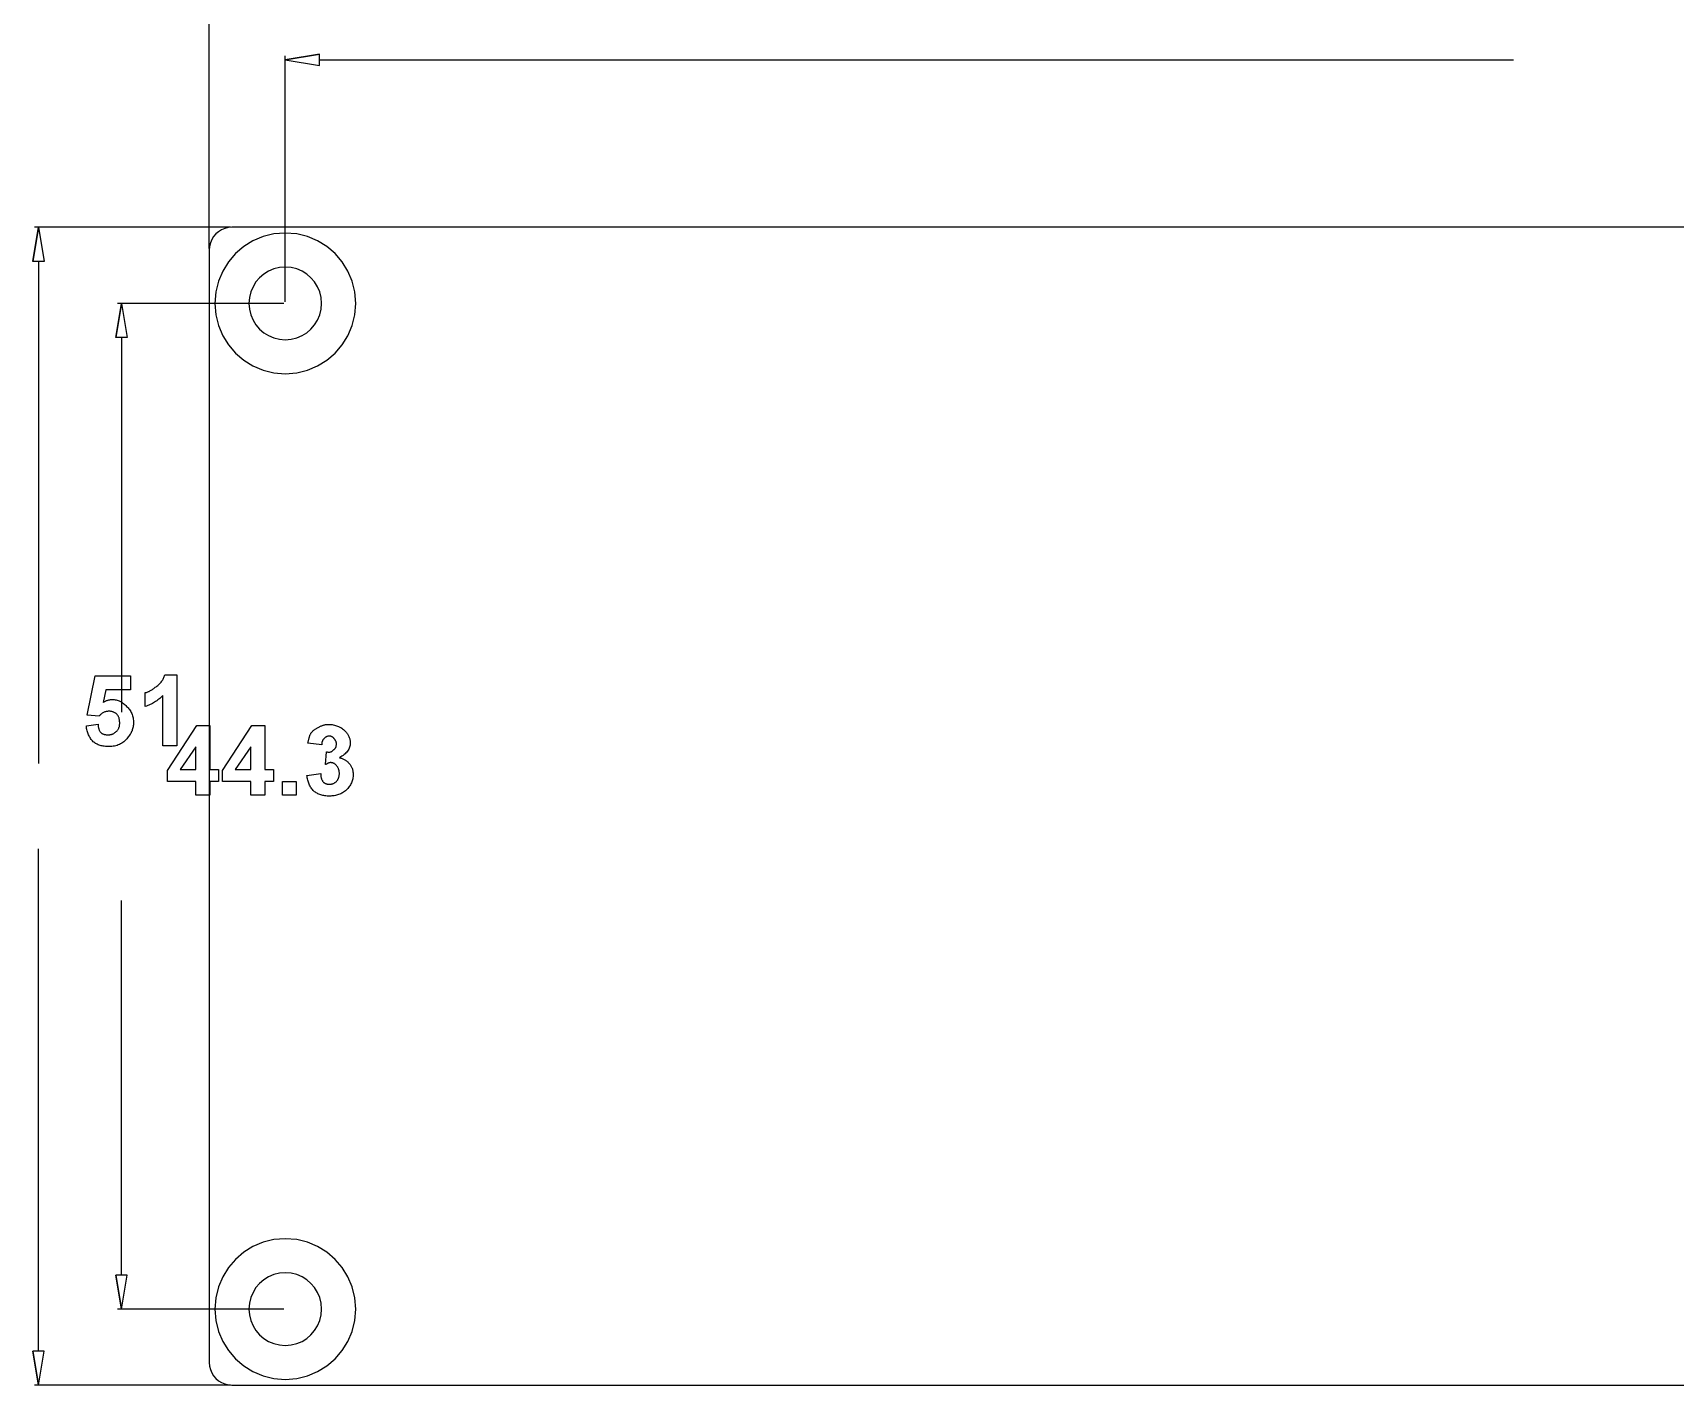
# Model space of a CAD drawing. Extents: x 0 to 21.1, y 0 to 5.7.
# Drawn here: x 14.778 to 17.564, y 1.982 to 4.277 of the extents above; entities that cross this region are included whole.
import ezdxf

# ---------------------------------------------------------------- set-up
doc = ezdxf.new("R2010")
doc.units = 0
doc.header["$MEASUREMENT"] = 0
doc.linetypes.add('AUSGEZOGEN', pattern=[0])
doc.layers.get('0').update_dxf_attribs({"linetype": 'AUSGEZOGEN'})

msp = doc.modelspace()

# ---------------------------------------------------------------- linework, layer by layer
for points in [[(15.077, 3.9105), (15.077, 4.5112)], [(15.2638, 4.2403), (15.2061, 4.2307), (15.2638, 4.2403), (15.2061, 4.2307), (15.2061, 4.2307), (15.2638, 4.2403), (15.2061, 4.2307), (15.2638, 4.2211), (15.2638, 4.2403)], [(15.2061, 3.82), (15.2061, 4.2376)], [(15.2638, 4.2307), (17.2899, 4.2307)], [(14.7777, 3.8889), (14.7873, 3.9467), (14.7777, 3.8889), (14.7873, 3.9467), (14.7873, 3.9467), (14.7777, 3.8889), (14.7873, 3.9467), (14.797, 3.8889), (14.7777, 3.8889)], [(15.1131, 3.9467), (14.7804, 3.9467)], [(15.1155, 3.9467), (15.1093, 3.9461), (15.1034, 3.9447), (15.0978, 3.9424), (15.0928, 3.9392), (15.0883, 3.9354), (15.0845, 3.9309), (15.0813, 3.9258), (15.079, 3.9203), (15.0775, 3.9144), (15.077, 3.9081)], [(15.0867, 3.8176), (15.0882, 3.7982), (15.0927, 3.7799), (15.1, 3.7627), (15.1097, 3.7471), (15.1216, 3.7332), (15.1355, 3.7213), (15.1512, 3.7115), (15.1683, 3.7043), (15.1867, 3.6998), (15.2061, 3.6982), (15.2061, 3.6982), (15.2254, 3.6998), (15.2438, 3.7043), (15.2609, 3.7115), (15.2766, 3.7213), (15.2905, 3.7332), (15.3024, 3.7471), (15.3121, 3.7627), (15.3194, 3.7799), (15.3239, 3.7982), (15.3255, 3.8176), (15.3255, 3.8176), (15.3239, 3.837), (15.3194, 3.8554), (15.3121, 3.8725), (15.3024, 3.8881), (15.2905, 3.9021), (15.2766, 3.914), (15.2609, 3.9237), (15.2438, 3.9309), (15.2254, 3.9355), (15.2061, 3.937), (15.2061, 3.937), (15.1867, 3.9355), (15.1683, 3.9309), (15.1512, 3.9237), (15.1355, 3.914), (15.1216, 3.9021), (15.1097, 3.8881), (15.1, 3.8725), (15.0927, 3.8554), (15.0882, 3.837), (15.0867, 3.8176)], [(19.8533, 3.9467), (15.1155, 3.9467)], [(15.077, 3.9081), (15.077, 2.0208)], [(14.7873, 3.8889), (14.7873, 3.0369)], [(15.1444, 3.8176), (15.1452, 3.8076), (15.1476, 3.7981), (15.1513, 3.7893), (15.1563, 3.7812), (15.1625, 3.774), (15.1697, 3.7679), (15.1777, 3.7629), (15.1866, 3.7591), (15.1961, 3.7568), (15.2061, 3.756), (15.2061, 3.756), (15.2161, 3.7568), (15.2255, 3.7591), (15.2344, 3.7629), (15.2425, 3.7679), (15.2496, 3.774), (15.2558, 3.7812), (15.2608, 3.7893), (15.2645, 3.7981), (15.2669, 3.8076), (15.2677, 3.8176), (15.2677, 3.8176), (15.2669, 3.8276), (15.2645, 3.8371), (15.2608, 3.8459), (15.2558, 3.854), (15.2496, 3.8612), (15.2425, 3.8674), (15.2344, 3.8724), (15.2255, 3.8761), (15.2161, 3.8784), (15.2061, 3.8792), (15.2061, 3.8792), (15.1961, 3.8784), (15.1866, 3.8761), (15.1777, 3.8724), (15.1697, 3.8674), (15.1625, 3.8612), (15.1563, 3.854), (15.1513, 3.8459), (15.1476, 3.8371), (15.1452, 3.8276), (15.1444, 3.8176)], [(14.9187, 3.7598), (14.9284, 3.8176), (14.9187, 3.7598), (14.9284, 3.8176), (14.9284, 3.8176), (14.9187, 3.7598), (14.9284, 3.8176), (14.938, 3.7598), (14.9187, 3.7598)], [(15.2037, 3.8176), (14.9214, 3.8176)], [(14.9284, 3.7598), (14.9284, 3.1242)], [(14.8685, 3.1006), (14.8885, 3.1039), (14.8885, 3.1039), (14.8885, 3.1027), (14.8885, 3.1027), (14.8885, 3.1015), (14.8885, 3.1015), (14.8886, 3.1003), (14.8886, 3.1003), (14.8888, 3.0992), (14.8888, 3.0992), (14.8889, 3.0981), (14.8889, 3.0981), (14.8892, 3.0971), (14.8892, 3.0971), (14.8894, 3.0961), (14.8894, 3.0961), (14.8897, 3.0951), (14.8897, 3.0951), (14.89, 3.0942), (14.89, 3.0942), (14.8904, 3.0933), (14.8904, 3.0933), (14.8908, 3.0925), (14.8908, 3.0925), (14.8913, 3.0917), (14.8913, 3.0917), (14.8918, 3.0909), (14.8918, 3.0909), (14.8923, 3.0902), (14.8923, 3.0902), (14.8928, 3.0895), (14.8928, 3.0895), (14.8935, 3.0889), (14.8935, 3.0889), (14.8941, 3.0885), (14.8941, 3.0885), (14.8947, 3.0881), (14.8947, 3.0881), (14.8954, 3.0878), (14.8954, 3.0878), (14.8961, 3.0874), (14.8961, 3.0874), (14.8967, 3.0871), (14.8967, 3.0871), (14.8974, 3.0869), (14.8974, 3.0869), (14.8981, 3.0866), (14.8981, 3.0866), (14.8989, 3.0864), (14.8989, 3.0864), (14.8996, 3.0862), (14.8996, 3.0862), (14.9004, 3.086), (14.9004, 3.086), (14.9011, 3.0859), (14.9011, 3.0859), (14.9019, 3.0858), (14.9019, 3.0858), (14.9027, 3.0857), (14.9027, 3.0857), (14.9035, 3.0856), (14.9035, 3.0856), (14.9043, 3.0856), (14.9043, 3.0856), (14.9051, 3.0856), (14.9051, 3.0856), (14.9061, 3.0856), (14.9061, 3.0856), (14.9071, 3.0856), (14.9071, 3.0856), (14.9081, 3.0857), (14.9081, 3.0857), (14.9091, 3.0859), (14.9091, 3.0859), (14.91, 3.086), (14.91, 3.086), (14.9109, 3.0863), (14.9109, 3.0863), (14.9118, 3.0865), (14.9118, 3.0865), (14.9126, 3.0868), (14.9126, 3.0868), (14.9134, 3.0871), (14.9134, 3.0871), (14.9142, 3.0875), (14.9142, 3.0875), (14.915, 3.0879), (14.915, 3.0879), (14.9157, 3.0884), (14.9157, 3.0884), (14.9165, 3.0889), (14.9165, 3.0889), (14.9171, 3.0894), (14.9171, 3.0894), (14.9178, 3.09), (14.9178, 3.09), (14.9185, 3.0906), (14.9185, 3.0906), (14.9193, 3.0912), (14.9193, 3.0912), (14.92, 3.0919), (14.92, 3.0919), (14.9207, 3.0926), (14.9207, 3.0926), (14.9214, 3.0934), (14.9214, 3.0934), (14.922, 3.0942), (14.922, 3.0942), (14.9225, 3.095), (14.9225, 3.095), (14.923, 3.0959), (14.923, 3.0959), (14.9235, 3.0968), (14.9235, 3.0968), (14.9238, 3.0978), (14.9238, 3.0978), (14.9242, 3.0988), (14.9242, 3.0988), (14.9245, 3.0998), (14.9245, 3.0998), (14.9247, 3.1009), (14.9247, 3.1009), (14.9249, 3.102), (14.9249, 3.102), (14.925, 3.1031), (14.925, 3.1031), (14.9251, 3.1043), (14.9251, 3.1043), (14.9251, 3.1056), (14.9251, 3.1056), (14.9251, 3.1068), (14.9251, 3.1068), (14.925, 3.108), (14.925, 3.108), (14.9249, 3.1091), (14.9249, 3.1091), (14.9248, 3.1102), (14.9248, 3.1102), (14.9246, 3.1113), (14.9246, 3.1113), (14.9244, 3.1124), (14.9244, 3.1124), (14.9242, 3.1134), (14.9242, 3.1134), (14.9239, 3.1143), (14.9239, 3.1143), (14.9235, 3.1152), (14.9235, 3.1152), (14.9232, 3.1161), (14.9232, 3.1161), (14.9228, 3.1169), (14.9228, 3.1169), (14.9223, 3.1177), (14.9223, 3.1177), (14.9218, 3.1185), (14.9218, 3.1185), (14.9213, 3.1192), (14.9213, 3.1192), (14.9207, 3.1199), (14.9207, 3.1199), (14.9201, 3.1206), (14.9201, 3.1206), (14.9195, 3.1212), (14.9195, 3.1212), (14.9188, 3.1217), (14.9188, 3.1217), (14.9181, 3.1223), (14.9181, 3.1223), (14.9174, 3.1227), (14.9174, 3.1227), (14.9167, 3.1232), (14.9167, 3.1232), (14.9159, 3.1236), (14.9159, 3.1236), (14.9151, 3.124), (14.9151, 3.124), (14.9143, 3.1243), (14.9143, 3.1243), (14.9134, 3.1246), (14.9134, 3.1246), (14.9126, 3.1249), (14.9126, 3.1249), (14.9117, 3.1251), (14.9117, 3.1251), (14.9107, 3.1252), (14.9107, 3.1252), (14.9098, 3.1254), (14.9098, 3.1254), (14.9088, 3.1255), (14.9088, 3.1255), (14.9078, 3.1255), (14.9078, 3.1255), (14.9068, 3.1256), (14.9068, 3.1256), (14.9055, 3.1255), (14.9055, 3.1255), (14.9043, 3.1254), (14.9043, 3.1254), (14.9032, 3.1253), (14.9032, 3.1253), (14.902, 3.125), (14.902, 3.125), (14.9009, 3.1247), (14.9009, 3.1247), (14.8998, 3.1244), (14.8998, 3.1244), (14.8987, 3.124), (14.8987, 3.124), (14.8976, 3.1235), (14.8976, 3.1235), (14.8966, 3.1229), (14.8966, 3.1229), (14.8956, 3.1223), (14.8956, 3.1223), (14.8946, 3.1216), (14.8946, 3.1216), (14.8937, 3.1209), (14.8937, 3.1209), (14.8927, 3.1201), (14.8927, 3.1201), (14.8918, 3.1192), (14.8918, 3.1192), (14.891, 3.1182), (14.891, 3.1182), (14.8901, 3.1172), (14.8901, 3.1172), (14.8701, 3.1189), (14.8701, 3.1189), (14.8835, 3.1856), (14.8835, 3.1856), (14.9435, 3.1856), (14.9435, 3.1856), (14.9435, 3.1622), (14.9435, 3.1622), (14.9018, 3.1622), (14.9018, 3.1622), (14.8968, 3.1406), (14.8968, 3.1406), (14.8978, 3.1412), (14.8978, 3.1412), (14.8988, 3.1417), (14.8988, 3.1417), (14.8999, 3.1423), (14.8999, 3.1423), (14.9008, 3.1427), (14.9008, 3.1427), (14.9018, 3.1432), (14.9018, 3.1432), (14.9028, 3.1436), (14.9028, 3.1436), (14.9038, 3.144), (14.9038, 3.144), (14.9047, 3.1443), (14.9047, 3.1443), (14.9056, 3.1446), (14.9056, 3.1446), (14.9065, 3.1449), (14.9065, 3.1449), (14.9075, 3.1451), (14.9075, 3.1451), (14.9083, 3.1452), (14.9083, 3.1452), (14.9092, 3.1454), (14.9092, 3.1454), (14.9101, 3.1455), (14.9101, 3.1455), (14.9109, 3.1455), (14.9109, 3.1455), (14.9118, 3.1456), (14.9118, 3.1456), (14.9136, 3.1455), (14.9136, 3.1455), (14.9155, 3.1454), (14.9155, 3.1454), (14.9172, 3.1451), (14.9172, 3.1451), (14.919, 3.1448), (14.919, 3.1448), (14.9207, 3.1444), (14.9207, 3.1444), (14.9223, 3.1439), (14.9223, 3.1439), (14.924, 3.1433), (14.924, 3.1433), (14.9255, 3.1426), (14.9255, 3.1426), (14.9271, 3.1419), (14.9271, 3.1419), (14.9286, 3.141), (14.9286, 3.141), (14.93, 3.14), (14.93, 3.14), (14.9315, 3.139), (14.9315, 3.139), (14.9329, 3.1379), (14.9329, 3.1379), (14.9342, 3.1366), (14.9342, 3.1366), (14.9355, 3.1353), (14.9355, 3.1353), (14.9368, 3.1339), (14.9368, 3.1339), (14.9382, 3.1326), (14.9382, 3.1326), (14.9395, 3.1313), (14.9395, 3.1313), (14.9407, 3.1298), (14.9407, 3.1298), (14.9419, 3.1284), (14.9419, 3.1284), (14.9429, 3.1268), (14.9429, 3.1268), (14.9439, 3.1252), (14.9439, 3.1252), (14.9448, 3.1235), (14.9448, 3.1235), (14.9455, 3.1218), (14.9455, 3.1218), (14.9462, 3.12), (14.9462, 3.12), (14.9468, 3.1181), (14.9468, 3.1181), (14.9473, 3.1162), (14.9473, 3.1162), (14.9477, 3.1142), (14.9477, 3.1142), (14.948, 3.1121), (14.948, 3.1121), (14.9483, 3.11), (14.9483, 3.11), (14.9484, 3.1078), (14.9484, 3.1078), (14.9485, 3.1056), (14.9485, 3.1056), (14.9484, 3.1039), (14.9484, 3.1039), (14.9483, 3.1023), (14.9483, 3.1023), (14.9481, 3.1006), (14.9481, 3.1006), (14.9478, 3.099), (14.9478, 3.099), (14.9475, 3.0974), (14.9475, 3.0974), (14.947, 3.0958), (14.947, 3.0958), (14.9465, 3.0942), (14.9465, 3.0942), (14.946, 3.0926), (14.946, 3.0926), (14.9453, 3.0911), (14.9453, 3.0911), (14.9445, 3.0895), (14.9445, 3.0895), (14.9437, 3.088), (14.9437, 3.088), (14.9428, 3.0865), (14.9428, 3.0865), (14.9418, 3.085), (14.9418, 3.085), (14.9408, 3.0835), (14.9408, 3.0835), (14.9397, 3.082), (14.9397, 3.082), (14.9385, 3.0806), (14.9385, 3.0806), (14.937, 3.0787), (14.937, 3.0787), (14.9354, 3.077), (14.9354, 3.077), (14.9338, 3.0755), (14.9338, 3.0755), (14.9321, 3.074), (14.9321, 3.074), (14.9303, 3.0726), (14.9303, 3.0726), (14.9285, 3.0714), (14.9285, 3.0714), (14.9266, 3.0703), (14.9266, 3.0703), (14.9247, 3.0693), (14.9247, 3.0693), (14.9227, 3.0684), (14.9227, 3.0684), (14.9206, 3.0677), (14.9206, 3.0677), (14.9185, 3.067), (14.9185, 3.067), (14.9163, 3.0665), (14.9163, 3.0665), (14.914, 3.0661), (14.914, 3.0661), (14.9117, 3.0658), (14.9117, 3.0658), (14.9093, 3.0656), (14.9093, 3.0656), (14.9068, 3.0656), (14.9068, 3.0656), (14.9047, 3.0656), (14.9047, 3.0656), (14.9027, 3.0657), (14.9027, 3.0657), (14.9008, 3.0659), (14.9008, 3.0659), (14.8989, 3.0661), (14.8989, 3.0661), (14.897, 3.0664), (14.897, 3.0664), (14.8952, 3.0667), (14.8952, 3.0667), (14.8935, 3.0672), (14.8935, 3.0672), (14.8918, 3.0676), (14.8918, 3.0676), (14.8901, 3.0682), (14.8901, 3.0682), (14.8886, 3.0688), (14.8886, 3.0688), (14.887, 3.0695), (14.887, 3.0695), (14.8855, 3.0702), (14.8855, 3.0702), (14.8841, 3.0711), (14.8841, 3.0711), (14.8827, 3.0719), (14.8827, 3.0719), (14.8814, 3.0729), (14.8814, 3.0729), (14.8801, 3.0739), (14.8801, 3.0739), (14.8789, 3.0752), (14.8789, 3.0752), (14.8777, 3.0765), (14.8777, 3.0765), (14.8767, 3.0779), (14.8767, 3.0779), (14.8756, 3.0793), (14.8756, 3.0793), (14.8747, 3.0808), (14.8747, 3.0808), (14.8738, 3.0823), (14.8738, 3.0823), (14.873, 3.0839), (14.873, 3.0839), (14.8722, 3.0856), (14.8722, 3.0856), (14.8715, 3.0873), (14.8715, 3.0873), (14.8709, 3.089), (14.8709, 3.089), (14.8703, 3.0908), (14.8703, 3.0908), (14.8698, 3.0926), (14.8698, 3.0926), (14.8694, 3.0945), (14.8694, 3.0945), (14.869, 3.0965), (14.869, 3.0965), (14.8687, 3.0985), (14.8687, 3.0985), (14.8685, 3.1006), (14.8685, 3.1006), (14.8685, 3.1006)], [(15.0218, 3.0672), (14.9985, 3.0672), (14.9985, 3.0672), (14.9985, 3.1522), (14.9985, 3.1522), (14.9968, 3.1506), (14.9968, 3.1506), (14.9951, 3.149), (14.9951, 3.149), (14.9933, 3.1475), (14.9933, 3.1475), (14.9916, 3.1461), (14.9916, 3.1461), (14.9898, 3.1447), (14.9898, 3.1447), (14.988, 3.1434), (14.988, 3.1434), (14.9861, 3.1422), (14.9861, 3.1422), (14.9843, 3.141), (14.9843, 3.141), (14.9824, 3.1399), (14.9824, 3.1399), (14.9805, 3.1388), (14.9805, 3.1388), (14.9785, 3.1378), (14.9785, 3.1378), (14.9766, 3.1369), (14.9766, 3.1369), (14.9746, 3.1361), (14.9746, 3.1361), (14.9726, 3.1353), (14.9726, 3.1353), (14.9705, 3.1345), (14.9705, 3.1345), (14.9685, 3.1339), (14.9685, 3.1339), (14.9685, 3.1572), (14.9685, 3.1572), (14.9695, 3.1575), (14.9695, 3.1575), (14.9706, 3.1577), (14.9706, 3.1577), (14.9716, 3.1581), (14.9716, 3.1581), (14.9727, 3.1585), (14.9727, 3.1585), (14.9738, 3.1589), (14.9738, 3.1589), (14.9749, 3.1594), (14.9749, 3.1594), (14.9761, 3.16), (14.9761, 3.16), (14.9772, 3.1606), (14.9772, 3.1606), (14.9784, 3.1612), (14.9784, 3.1612), (14.9795, 3.1619), (14.9795, 3.1619), (14.9807, 3.1627), (14.9807, 3.1627), (14.9819, 3.1635), (14.9819, 3.1635), (14.9831, 3.1643), (14.9831, 3.1643), (14.9843, 3.1652), (14.9843, 3.1652), (14.9855, 3.1662), (14.9855, 3.1662), (14.9868, 3.1672), (14.9868, 3.1672), (14.9882, 3.1683), (14.9882, 3.1683), (14.9896, 3.1694), (14.9896, 3.1694), (14.9909, 3.1705), (14.9909, 3.1705), (14.9921, 3.1716), (14.9921, 3.1716), (14.9933, 3.1728), (14.9933, 3.1728), (14.9944, 3.1739), (14.9944, 3.1739), (14.9954, 3.1752), (14.9954, 3.1752), (14.9964, 3.1764), (14.9964, 3.1764), (14.9973, 3.1777), (14.9973, 3.1777), (14.9981, 3.1789), (14.9981, 3.1789), (14.9989, 3.1803), (14.9989, 3.1803), (14.9996, 3.1816), (14.9996, 3.1816), (15.0002, 3.183), (15.0002, 3.183), (15.0008, 3.1844), (15.0008, 3.1844), (15.0013, 3.1858), (15.0013, 3.1858), (15.0018, 3.1872), (15.0018, 3.1872), (15.0218, 3.1872), (15.0218, 3.1872), (15.0218, 3.0672)], [(15.0545, 2.9834), (15.0545, 3.0067), (15.0545, 3.0067), (15.0061, 3.0067), (15.0061, 3.0067), (15.0061, 3.025), (15.0061, 3.025), (15.0561, 3.1017), (15.0561, 3.1017), (15.0778, 3.1017), (15.0778, 3.1017), (15.0778, 3.0267), (15.0778, 3.0267), (15.0928, 3.0267), (15.0928, 3.0267), (15.0928, 3.0067), (15.0928, 3.0067), (15.0778, 3.0067), (15.0778, 3.0067), (15.0778, 2.9834), (15.0778, 2.9834), (15.0545, 2.9834)], [(15.1478, 2.9834), (15.1478, 3.0067), (15.1478, 3.0067), (15.0995, 3.0067), (15.0995, 3.0067), (15.0995, 3.025), (15.0995, 3.025), (15.1495, 3.1017), (15.1495, 3.1017), (15.1711, 3.1017), (15.1711, 3.1017), (15.1711, 3.0267), (15.1711, 3.0267), (15.1861, 3.0267), (15.1861, 3.0267), (15.1861, 3.0067), (15.1861, 3.0067), (15.1711, 3.0067), (15.1711, 3.0067), (15.1711, 2.9834), (15.1711, 2.9834), (15.1478, 2.9834)], [(15.2428, 3.0167), (15.2661, 3.02), (15.2661, 3.02), (15.2662, 3.0188), (15.2662, 3.0188), (15.2662, 3.0176), (15.2662, 3.0176), (15.2663, 3.0165), (15.2663, 3.0165), (15.2665, 3.0154), (15.2665, 3.0154), (15.2666, 3.0143), (15.2666, 3.0143), (15.2668, 3.0132), (15.2668, 3.0132), (15.2671, 3.0122), (15.2671, 3.0122), (15.2674, 3.0113), (15.2674, 3.0113), (15.2677, 3.0104), (15.2677, 3.0104), (15.2681, 3.0095), (15.2681, 3.0095), (15.2685, 3.0087), (15.2685, 3.0087), (15.269, 3.0079), (15.269, 3.0079), (15.2694, 3.0071), (15.2694, 3.0071), (15.27, 3.0064), (15.27, 3.0064), (15.2705, 3.0057), (15.2705, 3.0057), (15.2711, 3.005), (15.2711, 3.005), (15.2716, 3.0046), (15.2716, 3.0046), (15.272, 3.0043), (15.272, 3.0043), (15.2725, 3.0039), (15.2725, 3.0039), (15.273, 3.0036), (15.273, 3.0036), (15.2736, 3.0033), (15.2736, 3.0033), (15.2741, 3.003), (15.2741, 3.003), (15.2747, 3.0028), (15.2747, 3.0028), (15.2753, 3.0025), (15.2753, 3.0025), (15.276, 3.0023), (15.276, 3.0023), (15.2766, 3.0022), (15.2766, 3.0022), (15.2773, 3.002), (15.2773, 3.002), (15.278, 3.0019), (15.278, 3.0019), (15.2788, 3.0018), (15.2788, 3.0018), (15.2795, 3.0018), (15.2795, 3.0018), (15.2803, 3.0017), (15.2803, 3.0017), (15.2811, 3.0017), (15.2811, 3.0017), (15.282, 3.0017), (15.282, 3.0017), (15.2828, 3.0018), (15.2828, 3.0018), (15.2836, 3.0019), (15.2836, 3.0019), (15.2844, 3.002), (15.2844, 3.002), (15.2852, 3.0022), (15.2852, 3.0022), (15.2859, 3.0024), (15.2859, 3.0024), (15.2867, 3.0027), (15.2867, 3.0027), (15.2874, 3.003), (15.2874, 3.003), (15.2881, 3.0033), (15.2881, 3.0033), (15.2888, 3.0037), (15.2888, 3.0037), (15.2895, 3.0041), (15.2895, 3.0041), (15.2902, 3.0045), (15.2902, 3.0045), (15.2909, 3.005), (15.2909, 3.005), (15.2915, 3.0055), (15.2915, 3.0055), (15.2922, 3.0061), (15.2922, 3.0061), (15.2928, 3.0067), (15.2928, 3.0067), (15.2934, 3.0073), (15.2934, 3.0073), (15.294, 3.008), (15.294, 3.008), (15.2945, 3.0087), (15.2945, 3.0087), (15.295, 3.0094), (15.295, 3.0094), (15.2954, 3.0102), (15.2954, 3.0102), (15.2959, 3.0109), (15.2959, 3.0109), (15.2962, 3.0117), (15.2962, 3.0117), (15.2966, 3.0125), (15.2966, 3.0125), (15.2969, 3.0134), (15.2969, 3.0134), (15.2971, 3.0143), (15.2971, 3.0143), (15.2973, 3.0152), (15.2973, 3.0152), (15.2975, 3.0161), (15.2975, 3.0161), (15.2976, 3.017), (15.2976, 3.017), (15.2977, 3.018), (15.2977, 3.018), (15.2978, 3.019), (15.2978, 3.019), (15.2978, 3.02), (15.2978, 3.02), (15.2978, 3.0211), (15.2978, 3.0211), (15.2977, 3.0221), (15.2977, 3.0221), (15.2976, 3.023), (15.2976, 3.023), (15.2975, 3.024), (15.2975, 3.024), (15.2973, 3.0249), (15.2973, 3.0249), (15.2971, 3.0258), (15.2971, 3.0258), (15.2969, 3.0267), (15.2969, 3.0267), (15.2966, 3.0275), (15.2966, 3.0275), (15.2962, 3.0284), (15.2962, 3.0284), (15.2959, 3.0292), (15.2959, 3.0292), (15.2954, 3.0299), (15.2954, 3.0299), (15.295, 3.0307), (15.295, 3.0307), (15.2945, 3.0314), (15.2945, 3.0314), (15.294, 3.0321), (15.294, 3.0321), (15.2934, 3.0327), (15.2934, 3.0327), (15.2928, 3.0334), (15.2928, 3.0334), (15.2924, 3.034), (15.2924, 3.034), (15.2919, 3.0345), (15.2919, 3.0345), (15.2914, 3.0351), (15.2914, 3.0351), (15.2909, 3.0356), (15.2909, 3.0356), (15.2904, 3.036), (15.2904, 3.036), (15.2898, 3.0364), (15.2898, 3.0364), (15.2893, 3.0368), (15.2893, 3.0368), (15.2886, 3.0371), (15.2886, 3.0371), (15.288, 3.0374), (15.288, 3.0374), (15.2873, 3.0377), (15.2873, 3.0377), (15.2867, 3.0379), (15.2867, 3.0379), (15.2859, 3.0381), (15.2859, 3.0381), (15.2852, 3.0382), (15.2852, 3.0382), (15.2844, 3.0383), (15.2844, 3.0383), (15.2836, 3.0384), (15.2836, 3.0384), (15.2828, 3.0384), (15.2828, 3.0384), (15.2824, 3.0384), (15.2824, 3.0384), (15.282, 3.0383), (15.282, 3.0383), (15.2815, 3.0383), (15.2815, 3.0383), (15.281, 3.0382), (15.281, 3.0382), (15.2806, 3.038), (15.2806, 3.038), (15.2801, 3.0379), (15.2801, 3.0379), (15.2796, 3.0377), (15.2796, 3.0377), (15.2791, 3.0375), (15.2791, 3.0375), (15.2785, 3.0373), (15.2785, 3.0373), (15.278, 3.0371), (15.278, 3.0371), (15.2774, 3.0368), (15.2774, 3.0368), (15.2769, 3.0365), (15.2769, 3.0365), (15.2763, 3.0362), (15.2763, 3.0362), (15.2757, 3.0358), (15.2757, 3.0358), (15.2751, 3.0354), (15.2751, 3.0354), (15.2745, 3.035), (15.2745, 3.035), (15.2761, 3.0567), (15.2761, 3.0567), (15.2772, 3.0565), (15.2772, 3.0565), (15.2782, 3.0564), (15.2782, 3.0564), (15.2791, 3.0563), (15.2791, 3.0563), (15.28, 3.0563), (15.28, 3.0563), (15.2809, 3.0563), (15.2809, 3.0563), (15.2817, 3.0564), (15.2817, 3.0564), (15.2825, 3.0565), (15.2825, 3.0565), (15.2832, 3.0567), (15.2832, 3.0567), (15.2839, 3.0569), (15.2839, 3.0569), (15.2846, 3.0572), (15.2846, 3.0572), (15.2852, 3.0576), (15.2852, 3.0576), (15.2858, 3.058), (15.2858, 3.058), (15.2864, 3.0584), (15.2864, 3.0584), (15.2869, 3.0589), (15.2869, 3.0589), (15.2874, 3.0594), (15.2874, 3.0594), (15.2878, 3.06), (15.2878, 3.06), (15.2884, 3.0605), (15.2884, 3.0605), (15.289, 3.0609), (15.289, 3.0609), (15.2895, 3.0614), (15.2895, 3.0614), (15.29, 3.0619), (15.29, 3.0619), (15.2904, 3.0625), (15.2904, 3.0625), (15.2909, 3.063), (15.2909, 3.063), (15.2912, 3.0636), (15.2912, 3.0636), (15.2916, 3.0642), (15.2916, 3.0642), (15.2919, 3.0648), (15.2919, 3.0648), (15.2921, 3.0655), (15.2921, 3.0655), (15.2923, 3.0662), (15.2923, 3.0662), (15.2925, 3.0669), (15.2925, 3.0669), (15.2926, 3.0677), (15.2926, 3.0677), (15.2927, 3.0684), (15.2927, 3.0684), (15.2928, 3.0692), (15.2928, 3.0692), (15.2928, 3.07), (15.2928, 3.07), (15.2928, 3.0707), (15.2928, 3.0707), (15.2928, 3.0713), (15.2928, 3.0713), (15.2927, 3.0719), (15.2927, 3.0719), (15.2926, 3.0724), (15.2926, 3.0724), (15.2925, 3.073), (15.2925, 3.073), (15.2923, 3.0736), (15.2923, 3.0736), (15.2922, 3.0741), (15.2922, 3.0741), (15.292, 3.0746), (15.292, 3.0746), (15.2918, 3.0751), (15.2918, 3.0751), (15.2915, 3.0756), (15.2915, 3.0756), (15.2912, 3.0761), (15.2912, 3.0761), (15.2909, 3.0766), (15.2909, 3.0766), (15.2906, 3.0771), (15.2906, 3.0771), (15.2903, 3.0775), (15.2903, 3.0775), (15.2899, 3.078), (15.2899, 3.078), (15.2895, 3.0784), (15.2895, 3.0784), (15.2891, 3.079), (15.2891, 3.079), (15.2886, 3.0795), (15.2886, 3.0795), (15.2882, 3.0801), (15.2882, 3.0801), (15.2877, 3.0806), (15.2877, 3.0806), (15.2872, 3.081), (15.2872, 3.081), (15.2867, 3.0814), (15.2867, 3.0814), (15.2862, 3.0818), (15.2862, 3.0818), (15.2857, 3.0821), (15.2857, 3.0821), (15.2852, 3.0824), (15.2852, 3.0824), (15.2847, 3.0827), (15.2847, 3.0827), (15.2841, 3.0829), (15.2841, 3.0829), (15.2835, 3.0831), (15.2835, 3.0831), (15.283, 3.0832), (15.283, 3.0832), (15.2824, 3.0833), (15.2824, 3.0833), (15.2818, 3.0834), (15.2818, 3.0834), (15.2811, 3.0834), (15.2811, 3.0834), (15.2803, 3.0834), (15.2803, 3.0834), (15.2795, 3.0833), (15.2795, 3.0833), (15.2788, 3.0832), (15.2788, 3.0832), (15.278, 3.0831), (15.278, 3.0831), (15.2773, 3.0829), (15.2773, 3.0829), (15.2766, 3.0827), (15.2766, 3.0827), (15.276, 3.0824), (15.276, 3.0824), (15.2753, 3.0821), (15.2753, 3.0821), (15.2747, 3.0818), (15.2747, 3.0818), (15.2741, 3.0814), (15.2741, 3.0814), (15.2736, 3.081), (15.2736, 3.081), (15.273, 3.0806), (15.273, 3.0806), (15.2725, 3.0801), (15.2725, 3.0801), (15.272, 3.0795), (15.272, 3.0795), (15.2716, 3.079), (15.2716, 3.079), (15.2711, 3.0784), (15.2711, 3.0784), (15.2707, 3.0779), (15.2707, 3.0779), (15.2704, 3.0775), (15.2704, 3.0775), (15.27, 3.077), (15.27, 3.077), (15.2697, 3.0765), (15.2697, 3.0765), (15.2694, 3.076), (15.2694, 3.076), (15.2691, 3.0754), (15.2691, 3.0754), (15.2689, 3.0748), (15.2689, 3.0748), (15.2686, 3.0742), (15.2686, 3.0742), (15.2685, 3.0736), (15.2685, 3.0736), (15.2683, 3.0729), (15.2683, 3.0729), (15.2681, 3.0722), (15.2681, 3.0722), (15.268, 3.0715), (15.268, 3.0715), (15.2679, 3.0708), (15.2679, 3.0708), (15.2679, 3.07), (15.2679, 3.07), (15.2678, 3.0692), (15.2678, 3.0692), (15.2678, 3.0684), (15.2678, 3.0684), (15.2445, 3.0717), (15.2445, 3.0717), (15.2447, 3.0729), (15.2447, 3.0729), (15.2449, 3.0742), (15.2449, 3.0742), (15.2452, 3.0753), (15.2452, 3.0753), (15.2454, 3.0765), (15.2454, 3.0765), (15.2457, 3.0776), (15.2457, 3.0776), (15.246, 3.0787), (15.246, 3.0787), (15.2463, 3.0798), (15.2463, 3.0798), (15.2466, 3.0809), (15.2466, 3.0809), (15.2469, 3.0819), (15.2469, 3.0819), (15.2472, 3.0829), (15.2472, 3.0829), (15.2476, 3.0839), (15.2476, 3.0839), (15.2479, 3.0848), (15.2479, 3.0848), (15.2483, 3.0858), (15.2483, 3.0858), (15.2487, 3.0867), (15.2487, 3.0867), (15.2491, 3.0875), (15.2491, 3.0875), (15.2495, 3.0884), (15.2495, 3.0884), (15.2501, 3.0892), (15.2501, 3.0892), (15.2508, 3.09), (15.2508, 3.09), (15.2515, 3.0908), (15.2515, 3.0908), (15.2522, 3.0915), (15.2522, 3.0915), (15.2529, 3.0922), (15.2529, 3.0922), (15.2537, 3.0929), (15.2537, 3.0929), (15.2545, 3.0936), (15.2545, 3.0936), (15.2553, 3.0942), (15.2553, 3.0942), (15.2562, 3.0948), (15.2562, 3.0948), (15.257, 3.0954), (15.257, 3.0954), (15.2579, 3.096), (15.2579, 3.096), (15.2589, 3.0965), (15.2589, 3.0965), (15.2598, 3.097), (15.2598, 3.097), (15.2608, 3.0975), (15.2608, 3.0975), (15.2618, 3.0979), (15.2618, 3.0979), (15.2628, 3.0984), (15.2628, 3.0984), (15.2639, 3.099), (15.2639, 3.099), (15.2649, 3.0995), (15.2649, 3.0995), (15.2659, 3.1001), (15.2659, 3.1001), (15.267, 3.1006), (15.267, 3.1006), (15.268, 3.101), (15.268, 3.101), (15.2691, 3.1014), (15.2691, 3.1014), (15.2701, 3.1018), (15.2701, 3.1018), (15.2711, 3.1021), (15.2711, 3.1021), (15.2722, 3.1024), (15.2722, 3.1024), (15.2732, 3.1027), (15.2732, 3.1027), (15.2743, 3.1029), (15.2743, 3.1029), (15.2753, 3.1031), (15.2753, 3.1031), (15.2764, 3.1032), (15.2764, 3.1032), (15.2774, 3.1033), (15.2774, 3.1033), (15.2784, 3.1034), (15.2784, 3.1034), (15.2795, 3.1034), (15.2795, 3.1034), (15.2815, 3.1033), (15.2815, 3.1033), (15.2836, 3.1032), (15.2836, 3.1032), (15.2856, 3.103), (15.2856, 3.103), (15.2875, 3.1026), (15.2875, 3.1026), (15.2894, 3.1022), (15.2894, 3.1022), (15.2913, 3.1017), (15.2913, 3.1017), (15.2931, 3.1011), (15.2931, 3.1011), (15.2949, 3.1005), (15.2949, 3.1005), (15.2966, 3.0997), (15.2966, 3.0997), (15.2984, 3.0988), (15.2984, 3.0988), (15.3, 3.0979), (15.3, 3.0979), (15.3017, 3.0968), (15.3017, 3.0968), (15.3033, 3.0957), (15.3033, 3.0957), (15.3048, 3.0944), (15.3048, 3.0944), (15.3063, 3.0931), (15.3063, 3.0931), (15.3078, 3.0917), (15.3078, 3.0917), (15.3088, 3.0907), (15.3088, 3.0907), (15.3098, 3.0896), (15.3098, 3.0896), (15.3106, 3.0885), (15.3106, 3.0885), (15.3115, 3.0873), (15.3115, 3.0873), (15.3122, 3.0862), (15.3122, 3.0862), (15.3129, 3.085), (15.3129, 3.085), (15.3135, 3.0838), (15.3135, 3.0838), (15.3141, 3.0825), (15.3141, 3.0825), (15.3146, 3.0813), (15.3146, 3.0813), (15.315, 3.08), (15.315, 3.08), (15.3153, 3.0787), (15.3153, 3.0787), (15.3156, 3.0773), (15.3156, 3.0773), (15.3159, 3.076), (15.3159, 3.076), (15.316, 3.0746), (15.316, 3.0746), (15.3161, 3.0732), (15.3161, 3.0732), (15.3161, 3.0717), (15.3161, 3.0717), (15.3161, 3.0699), (15.3161, 3.0699), (15.3159, 3.068), (15.3159, 3.068), (15.3155, 3.0663), (15.3155, 3.0663), (15.315, 3.0645), (15.315, 3.0645), (15.3144, 3.0628), (15.3144, 3.0628), (15.3136, 3.0612), (15.3136, 3.0612), (15.3126, 3.0595), (15.3126, 3.0595), (15.3116, 3.058), (15.3116, 3.058), (15.3103, 3.0564), (15.3103, 3.0564), (15.309, 3.0549), (15.309, 3.0549), (15.3075, 3.0534), (15.3075, 3.0534), (15.3058, 3.052), (15.3058, 3.052), (15.304, 3.0506), (15.304, 3.0506), (15.3021, 3.0493), (15.3021, 3.0493), (15.3, 3.048), (15.3, 3.048), (15.2978, 3.0467), (15.2978, 3.0467), (15.2991, 3.0465), (15.2991, 3.0465), (15.3003, 3.0462), (15.3003, 3.0462), (15.3014, 3.0458), (15.3014, 3.0458), (15.3026, 3.0455), (15.3026, 3.0455), (15.3037, 3.045), (15.3037, 3.045), (15.3048, 3.0445), (15.3048, 3.0445), (15.3059, 3.044), (15.3059, 3.044), (15.307, 3.0434), (15.307, 3.0434), (15.308, 3.0427), (15.308, 3.0427), (15.309, 3.042), (15.309, 3.042), (15.31, 3.0413), (15.31, 3.0413), (15.3109, 3.0405), (15.3109, 3.0405), (15.3119, 3.0396), (15.3119, 3.0396), (15.3128, 3.0387), (15.3128, 3.0387), (15.3136, 3.0377), (15.3136, 3.0377), (15.3145, 3.0367), (15.3145, 3.0367), (15.3153, 3.0359), (15.3153, 3.0359), (15.316, 3.035), (15.316, 3.035), (15.3167, 3.034), (15.3167, 3.034), (15.3174, 3.0331), (15.3174, 3.0331), (15.318, 3.0321), (15.318, 3.0321), (15.3185, 3.031), (15.3185, 3.031), (15.319, 3.0299), (15.319, 3.0299), (15.3195, 3.0288), (15.3195, 3.0288), (15.3199, 3.0276), (15.3199, 3.0276), (15.3202, 3.0264), (15.3202, 3.0264), (15.3205, 3.0252), (15.3205, 3.0252), (15.3207, 3.0239), (15.3207, 3.0239), (15.3209, 3.0226), (15.3209, 3.0226), (15.321, 3.0212), (15.321, 3.0212), (15.3211, 3.0198), (15.3211, 3.0198), (15.3211, 3.0184), (15.3211, 3.0184), (15.3211, 3.0165), (15.3211, 3.0165), (15.321, 3.0147), (15.321, 3.0147), (15.3207, 3.0129), (15.3207, 3.0129), (15.3204, 3.0111), (15.3204, 3.0111), (15.32, 3.0093), (15.32, 3.0093), (15.3195, 3.0076), (15.3195, 3.0076), (15.3189, 3.0059), (15.3189, 3.0059), (15.3182, 3.0042), (15.3182, 3.0042), (15.3175, 3.0026), (15.3175, 3.0026), (15.3166, 3.0009), (15.3166, 3.0009), (15.3156, 2.9993), (15.3156, 2.9993), (15.3146, 2.9978), (15.3146, 2.9978), (15.3134, 2.9962), (15.3134, 2.9962), (15.3122, 2.9947), (15.3122, 2.9947), (15.3109, 2.9932), (15.3109, 2.9932), (15.3095, 2.9917), (15.3095, 2.9917), (15.308, 2.9905), (15.308, 2.9905), (15.3065, 2.9894), (15.3065, 2.9894), (15.3049, 2.9883), (15.3049, 2.9883), (15.3033, 2.9873), (15.3033, 2.9873), (15.3017, 2.9864), (15.3017, 2.9864), (15.3, 2.9856), (15.3, 2.9856), (15.2983, 2.9849), (15.2983, 2.9849), (15.2966, 2.9842), (15.2966, 2.9842), (15.2948, 2.9836), (15.2948, 2.9836), (15.2929, 2.9831), (15.2929, 2.9831), (15.2911, 2.9827), (15.2911, 2.9827), (15.2892, 2.9823), (15.2892, 2.9823), (15.2872, 2.9821), (15.2872, 2.9821), (15.2852, 2.9819), (15.2852, 2.9819), (15.2832, 2.9817), (15.2832, 2.9817), (15.2811, 2.9817), (15.2811, 2.9817), (15.2791, 2.9817), (15.2791, 2.9817), (15.2771, 2.9818), (15.2771, 2.9818), (15.2751, 2.982), (15.2751, 2.982), (15.2732, 2.9822), (15.2732, 2.9822), (15.2714, 2.9825), (15.2714, 2.9825), (15.2696, 2.9829), (15.2696, 2.9829), (15.2678, 2.9833), (15.2678, 2.9833), (15.2661, 2.9838), (15.2661, 2.9838), (15.2645, 2.9843), (15.2645, 2.9843), (15.2629, 2.985), (15.2629, 2.985), (15.2614, 2.9856), (15.2614, 2.9856), (15.2599, 2.9864), (15.2599, 2.9864), (15.2585, 2.9872), (15.2585, 2.9872), (15.2571, 2.9881), (15.2571, 2.9881), (15.2558, 2.989), (15.2558, 2.989), (15.2545, 2.99), (15.2545, 2.99), (15.2533, 2.9913), (15.2533, 2.9913), (15.2521, 2.9926), (15.2521, 2.9926), (15.251, 2.994), (15.251, 2.994), (15.25, 2.9955), (15.25, 2.9955), (15.249, 2.9969), (15.249, 2.9969), (15.2482, 2.9985), (15.2482, 2.9985), (15.2473, 3.0001), (15.2473, 3.0001), (15.2466, 3.0017), (15.2466, 3.0017), (15.2459, 3.0034), (15.2459, 3.0034), (15.2452, 3.0051), (15.2452, 3.0051), (15.2447, 3.0069), (15.2447, 3.0069), (15.2442, 3.0088), (15.2442, 3.0088), (15.2437, 3.0107), (15.2437, 3.0107), (15.2434, 3.0126), (15.2434, 3.0126), (15.2431, 3.0147), (15.2431, 3.0147), (15.2428, 3.0167), (15.2428, 3.0167), (15.2428, 3.0167)], [(15.0545, 3.0267), (15.0545, 3.065), (15.0545, 3.065), (15.0278, 3.0267), (15.0278, 3.0267), (15.0545, 3.0267)], [(15.1478, 3.0267), (15.1478, 3.065), (15.1478, 3.065), (15.1211, 3.0267), (15.1211, 3.0267), (15.1478, 3.0267)], [(15.2011, 2.9834), (15.2011, 3.0067), (15.2011, 3.0067), (15.2245, 3.0067), (15.2245, 3.0067), (15.2245, 2.9834), (15.2245, 2.9834), (15.2011, 2.9834)], [(14.7873, 2.04), (14.7873, 2.892)], [(14.9284, 2.169), (14.9284, 2.8047)], [(15.0867, 2.1113), (15.0882, 2.0919), (15.0927, 2.0735), (15.1, 2.0564), (15.1097, 2.0408), (15.1216, 2.0268), (15.1355, 2.0149), (15.1512, 2.0052), (15.1683, 1.998), (15.1867, 1.9934), (15.2061, 1.9919), (15.2061, 1.9919), (15.2254, 1.9934), (15.2438, 1.998), (15.2609, 2.0052), (15.2766, 2.0149), (15.2905, 2.0268), (15.3024, 2.0408), (15.3121, 2.0564), (15.3194, 2.0735), (15.3239, 2.0919), (15.3255, 2.1113), (15.3255, 2.1113), (15.3239, 2.1306), (15.3194, 2.149), (15.3121, 2.1661), (15.3024, 2.1818), (15.2905, 2.1957), (15.2766, 2.2076), (15.2609, 2.2173), (15.2438, 2.2246), (15.2254, 2.2291), (15.2061, 2.2307), (15.2061, 2.2307), (15.1867, 2.2291), (15.1683, 2.2246), (15.1512, 2.2173), (15.1355, 2.2076), (15.1216, 2.1957), (15.1097, 2.1818), (15.1, 2.1661), (15.0927, 2.149), (15.0882, 2.1306), (15.0867, 2.1113)], [(14.9187, 2.169), (14.9284, 2.1113), (14.9187, 2.169), (14.9284, 2.1113), (14.9284, 2.1113), (14.9187, 2.169), (14.9284, 2.1113), (14.938, 2.169), (14.9187, 2.169)], [(15.1444, 2.1113), (15.1452, 2.1013), (15.1476, 2.0918), (15.1513, 2.0829), (15.1563, 2.0749), (15.1625, 2.0677), (15.1697, 2.0615), (15.1777, 2.0565), (15.1866, 2.0528), (15.1961, 2.0504), (15.2061, 2.0496), (15.2061, 2.0496), (15.2161, 2.0504), (15.2255, 2.0528), (15.2344, 2.0565), (15.2425, 2.0615), (15.2496, 2.0677), (15.2558, 2.0749), (15.2608, 2.0829), (15.2645, 2.0918), (15.2669, 2.1013), (15.2677, 2.1113), (15.2677, 2.1113), (15.2669, 2.1213), (15.2645, 2.1307), (15.2608, 2.1396), (15.2558, 2.1477), (15.2496, 2.1548), (15.2425, 2.161), (15.2344, 2.166), (15.2255, 2.1698), (15.2161, 2.1721), (15.2061, 2.1729), (15.2061, 2.1729), (15.1961, 2.1721), (15.1866, 2.1698), (15.1777, 2.166), (15.1697, 2.161), (15.1625, 2.1548), (15.1563, 2.1477), (15.1513, 2.1396), (15.1476, 2.1307), (15.1452, 2.1213), (15.1444, 2.1113)], [(15.2037, 2.1113), (14.9214, 2.1113)], [(14.7777, 2.04), (14.7873, 1.9822), (14.7777, 2.04), (14.7873, 1.9822), (14.7873, 1.9822), (14.7777, 2.04), (14.7873, 1.9822), (14.797, 2.04), (14.7777, 2.04)], [(15.077, 2.0208), (15.0775, 2.0145), (15.079, 2.0086), (15.0813, 2.0031), (15.0845, 1.998), (15.0883, 1.9935), (15.0928, 1.9897), (15.0978, 1.9865), (15.1034, 1.9842), (15.1093, 1.9827), (15.1155, 1.9822)], [(15.1131, 1.9822), (14.7804, 1.9822)], [(15.1155, 1.9822), (19.8533, 1.9822)]]:
    msp.add_lwpolyline(points)

doc.saveas('drawing.dxf')
